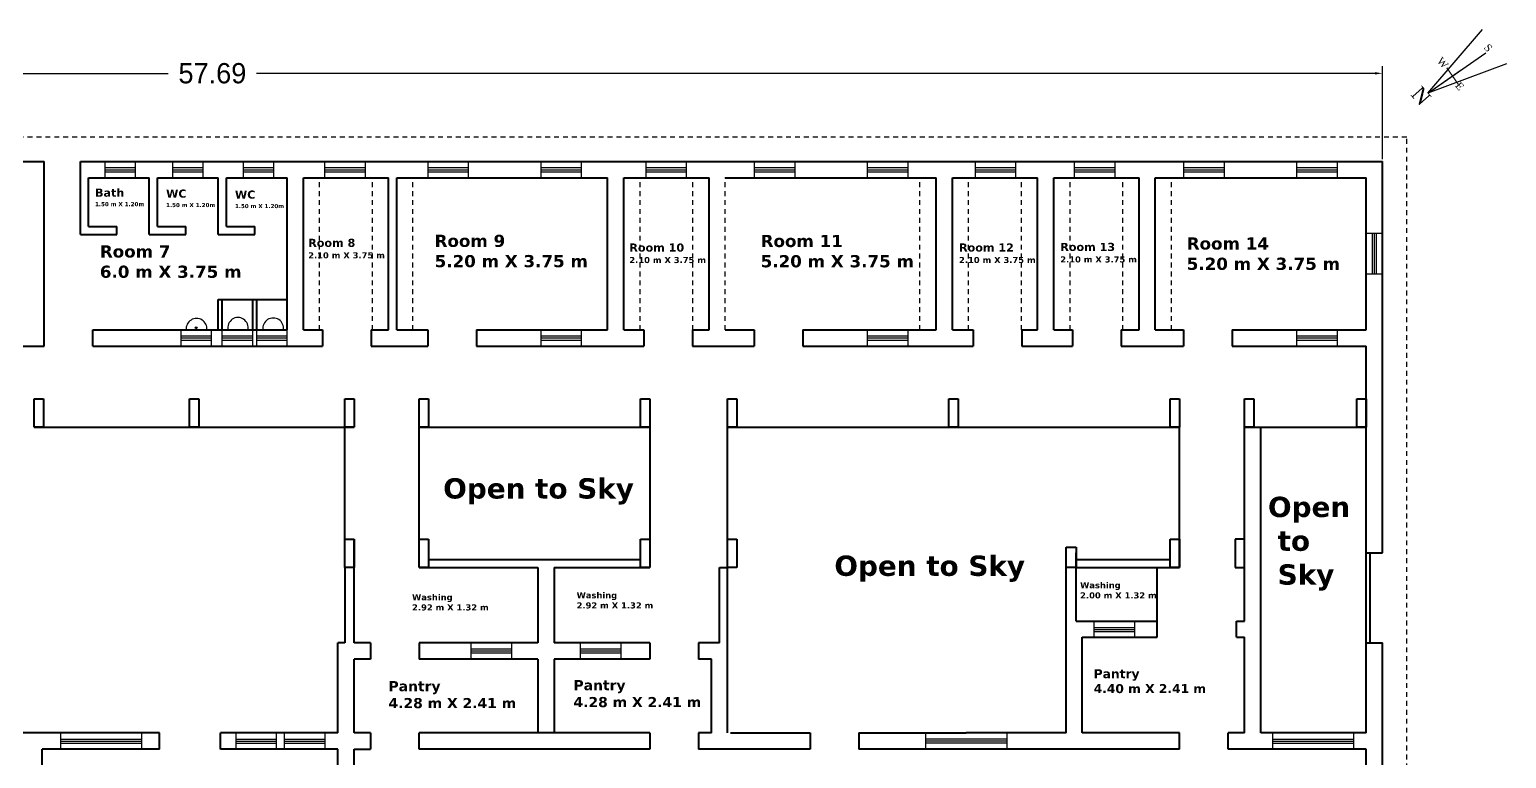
# Model space of a CAD drawing. Header units: inches. Extents: x 23 to 232, y -46 to 52.
# Drawn here: x 143.33 to 179.74, y 34 to 51.98 of the extents above; entities that cross this region are included whole.
import ezdxf

# ---------------------------------------------------------------- set-up
doc = ezdxf.new("R2010")
doc.units = ezdxf.units.IN
doc.header["$MEASUREMENT"] = 0
doc.linetypes.add('ACAD_ISO02W100', pattern=[15, 12, -3])
doc.layers.add('WALL', color=7, linetype='Continuous', lineweight=30)
doc.layers.add('window', color=7, linetype='Continuous', lineweight=13)
doc.styles.add('PRASAD', font='arial.ttf')
doc.dimstyles.get("Standard").update_dxf_attribs({"dimtxt": 0.18, "dimasz": 0.18, "dimexe": 0.18, "dimexo": 0.0625, "dimgap": 0.09, "dimtad": 0, "dimtih": 1, "dimtoh": 1, "dimdec": 4, "dimzin": 0, "dimdsep": 46, "dimtxsty": 'Standard', "dimcen": 0.09, "dimadec": 0, "dimazin": 0, "dimtfac": 1, "dimtdec": 4, "dimtofl": 0, "dimtmove": 0, "dimatfit": 3, "dimfxl": 1, "dimtolj": 1, "dimtzin": 0, "dimarcsym": 0})

# ---------------------------------------------------------------- blocks, each defined once
blk = doc.blocks.new('*D36')
at = {"color": 0, "lineweight": -2}
for p, q in [((118.989, 48.782), (118.989, 51.075)), ((176.679, 48.782), (176.679, 51.075)), ((119.169, 50.895), (146.744, 50.895)), ((176.499, 50.895), (148.924, 50.895))]:
    blk.add_line(p, q, dxfattribs=at)
at = {"color": 0}
for points in [[(119.169, 50.925), (119.169, 50.865), (118.989, 50.895)], [(176.499, 50.925), (176.499, 50.865), (176.679, 50.895)]]:
    blk.add_solid(points, dxfattribs=at)
at = {"layer": 'Defpoints', "color": 0}
for p in [(176.679, 50.895), (118.989, 48.719), (176.679, 48.719)]:
    blk.add_point(p, dxfattribs=at)
at = {"color": 0, "insert": (147.834, 50.895), "char_height": 0.5, "attachment_point": 5}
blk.add_mtext('\\A1;57.69', dxfattribs=at)

msp = doc.modelspace()

# ---------------------------------------------------------------- linework, layer by layer
at = {"linetype": 'ACAD_ISO02W100', "ltscale": 0.01}
for p, q in [((177.27851, 49.31935), (118.38851, 49.31935)), ((177.27851, 24.07935), (177.27851, 49.31935)), ((150.47851, 44.56935), (150.47851, 48.31935)), ((151.77851, 44.56935), (151.77851, 48.31935)), ((152.77851, 44.56935), (152.77851, 48.31935)), ((158.37851, 44.56935), (158.37851, 48.31935)), ((159.67851, 44.56935), (159.67851, 48.31935)), ((160.47851, 44.56935), (160.47851, 48.31935)), ((165.27851, 44.56935), (165.27851, 48.31935)), ((166.47851, 44.56935), (166.47851, 48.31935)), ((167.77851, 44.56935), (167.77851, 48.31935)), ((168.97851, 44.56935), (168.97851, 48.31935)), ((170.27851, 44.56935), (170.27851, 48.31935)), ((171.47851, 44.56935), (171.47851, 48.31935))]:
    msp.add_line(p, q, dxfattribs=at)
at = {"lineweight": 40}
for p, q in [((118.98851, 48.71935), (143.68851, 48.71935)), ((143.68851, 44.16935), (143.68851, 48.71935)), ((144.57851, 46.91935), (144.57851, 48.71935)), ((144.57851, 48.71935), (176.67851, 48.71935)), ((176.67851, 39.06935), (176.67851, 48.71935)), ((144.77851, 47.11935), (144.77851, 48.31935)), ((144.77851, 48.31935), (146.27851, 48.31935)), ((146.27851, 46.91935), (146.27851, 48.31935)), ((146.47851, 47.11935), (146.47851, 48.31935)), ((146.47851, 48.31935), (147.97851, 48.31935)), ((147.97851, 46.91935), (147.97851, 48.31935)), ((148.17851, 47.11935), (148.17851, 48.31935)), ((148.17851, 48.31935), (149.67851, 48.31935)), ((149.67851, 44.56935), (149.67851, 48.31935)), ((150.07851, 44.56935), (150.07851, 48.31935)), ((150.07851, 48.31935), (152.17851, 48.31935)), ((152.17851, 44.56935), (152.17851, 48.31935)), ((152.37851, 44.56935), (152.37851, 48.31935)), ((152.37851, 48.31935), (157.57851, 48.31935)), ((157.57851, 44.56935), (157.57851, 48.31935)), ((157.97851, 44.56935), (157.97851, 48.31935)), ((157.97851, 48.31935), (160.07851, 48.31935)), ((160.07851, 44.56935), (160.07851, 48.31935)), ((160.47851, 48.31935), (165.67851, 48.31935)), ((165.67851, 44.56935), (165.67851, 48.31935)), ((166.07851, 44.56935), (166.07851, 48.31935)), ((166.07851, 48.31935), (168.17851, 48.31935)), ((168.17851, 44.56935), (168.17851, 48.31935)), ((168.57851, 44.56935), (168.57851, 48.31935)), ((168.57851, 48.31935), (170.67851, 48.31935)), ((170.67851, 44.56935), (170.67851, 48.31935)), ((171.07851, 44.56935), (171.07851, 48.31935)), ((171.07851, 48.31935), (176.27851, 48.31935)), ((176.27851, 44.56935), (176.27851, 48.31935)), ((144.77851, 47.11935), (145.47851, 47.11935)), ((145.47851, 46.91935), (145.47851, 47.11935)), ((146.47851, 47.11935), (147.17851, 47.11935)), ((147.17851, 46.91935), (147.17851, 47.11935)), ((148.17851, 47.11935), (148.87851, 47.11935)), ((148.87851, 46.91935), (148.87851, 47.11935)), ((144.57851, 46.91935), (145.47851, 46.91935)), ((146.27851, 46.91935), (147.17851, 46.91935)), ((147.97851, 46.91935), (148.87851, 46.91935)), ((147.97851, 44.56935), (147.97851, 45.31935)), ((147.97851, 45.31935), (149.67851, 45.31935)), ((148.07851, 44.56935), (148.07851, 45.31935)), ((148.82851, 44.56935), (148.82851, 45.31935)), ((148.92851, 44.56935), (148.92851, 45.31935)), ((144.88851, 44.16935), (144.88851, 44.56935)), ((144.88851, 44.56935), (149.67851, 44.56935)), ((150.07851, 44.56935), (150.54892, 44.56935)), ((150.54892, 44.56935), (150.54892, 44.16935)), ((151.74892, 44.56935), (152.17851, 44.56935)), ((151.74892, 44.56935), (151.74892, 44.16935)), ((152.37851, 44.56935), (153.14361, 44.56935)), ((153.14361, 44.56935), (153.14361, 44.16935)), ((154.34361, 44.56935), (157.57851, 44.56935)), ((154.34361, 44.56935), (154.34361, 44.16935)), ((157.97851, 44.56935), (158.46971, 44.56935)), ((158.46971, 44.56935), (158.46971, 44.16935)), ((159.66971, 44.56935), (160.07851, 44.56935)), ((159.66971, 44.56935), (159.66971, 44.16935)), ((160.47851, 44.56935), (161.19239, 44.56935)), ((161.19239, 44.56935), (161.19239, 44.16935)), ((162.39239, 44.56935), (165.67851, 44.56935)), ((162.39239, 44.56935), (162.39239, 44.16935)), ((166.07851, 44.56935), (166.58827, 44.56935)), ((166.58827, 44.56935), (166.58827, 44.16935)), ((167.78827, 44.56935), (168.17851, 44.56935)), ((167.78827, 44.56935), (167.78827, 44.16935)), ((168.57851, 44.56935), (169.03502, 44.56935)), ((169.03502, 44.56935), (169.03502, 44.16935)), ((170.23502, 44.56935), (170.67851, 44.56935)), ((170.23502, 44.56935), (170.23502, 44.16935)), ((171.07851, 44.56935), (171.77656, 44.56935)), ((171.77656, 44.56935), (171.77656, 44.16935)), ((172.97656, 44.56935), (176.27851, 44.56935)), ((172.97656, 44.56935), (172.97656, 44.16935)), ((140.02172, 44.16935), (143.68851, 44.16935)), ((144.88851, 44.16935), (150.54892, 44.16935)), ((151.74892, 44.16935), (153.14361, 44.16935)), ((154.34361, 44.16935), (158.46971, 44.16935)), ((159.66971, 44.16935), (161.19239, 44.16935)), ((162.39239, 44.16935), (166.58827, 44.16935)), ((167.78827, 44.16935), (169.03502, 44.16935)), ((170.23502, 44.16935), (171.77656, 44.16935)), ((172.97656, 44.16935), (176.27851, 44.16935)), ((176.27851, 34.62935), (176.27851, 44.16935)), ((143.43851, 42.16935), (151.32851, 42.16935)), ((143.63851, 42.16935), (143.88851, 42.16935)), ((150.67851, 42.16935), (150.92851, 42.16935)), ((151.09851, 39.40935), (151.09851, 42.16935)), ((152.9344, 42.16935), (158.61644, 42.16935)), ((152.9344, 38.70935), (152.9344, 42.16935)), ((158.61644, 42.16935), (158.61644, 38.70935)), ((160.53602, 42.16935), (171.67851, 42.16935)), ((160.53602, 34.62935), (160.53602, 42.16935)), ((171.67851, 38.70935), (171.67851, 42.16935)), ((173.27851, 42.16935), (176.27851, 42.16935)), ((173.27851, 39.40935), (173.27851, 42.16935)), ((173.67851, 34.62935), (173.67851, 42.16935)), ((151.32851, 36.84935), (151.32851, 39.40935)), ((169.12851, 37.38935), (169.12851, 39.06935)), ((176.27851, 39.06935), (176.67851, 39.06935)), ((176.37851, 36.84935), (176.37851, 39.06935)), ((151.09851, 38.70935), (151.09851, 36.84935)), ((152.9344, 38.70935), (155.85851, 38.70935)), ((153.1644, 38.90935), (158.38644, 38.90935)), ((155.85851, 38.70935), (155.85851, 36.84935)), ((156.25851, 38.70935), (156.25851, 36.84935)), ((156.25851, 38.70935), (158.61644, 38.70935)), ((160.33602, 36.84935), (160.33602, 38.70935)), ((160.33602, 38.70935), (160.53602, 38.70935)), ((168.87851, 34.62935), (168.87851, 38.70935)), ((169.12851, 38.90935), (171.44851, 38.90935)), ((169.12851, 38.70935), (171.67851, 38.70935)), ((171.12851, 36.98935), (171.12851, 38.70935)), ((173.27851, 37.38935), (173.27851, 38.70935)), ((169.12851, 37.38935), (171.12851, 37.38935)), ((173.07851, 36.98935), (173.07851, 37.38935)), ((173.07851, 37.38935), (173.27851, 37.38935)), ((150.92851, 34.62935), (150.92851, 36.84935)), ((151.09851, 36.84935), (150.92851, 36.84935)), ((151.7344, 36.84935), (151.32851, 36.84935)), ((151.7344, 36.84935), (151.57851, 36.84935)), ((151.7344, 36.84935), (151.7344, 36.44935)), ((155.85851, 36.84935), (152.9344, 36.84935)), ((155.85851, 36.84935), (152.9344, 36.84935)), ((152.9344, 36.84935), (152.9344, 36.44935)), ((158.61644, 36.84935), (156.25851, 36.84935)), ((158.61644, 36.84935), (156.25851, 36.84935)), ((158.61644, 36.84935), (158.61644, 36.44935)), ((160.33602, 36.84935), (159.81655, 36.84935)), ((159.81655, 36.84935), (159.81655, 36.44935)), ((169.27851, 36.98935), (171.12851, 36.98935)), ((169.27851, 36.84935), (169.27851, 36.98935)), ((169.27851, 34.62935), (169.27851, 36.84935)), ((173.07851, 36.98935), (173.27851, 36.98935)), ((173.27851, 34.62935), (173.27851, 36.98935)), ((173.27851, 34.62935), (173.27851, 36.98935)), ((176.27851, 36.84935), (176.67851, 36.84935)), ((176.67851, 24.67935), (176.67851, 36.84935)), ((151.32851, 34.62935), (151.32851, 36.44935)), ((151.32851, 34.62935), (151.32851, 36.44935)), ((151.7344, 36.44935), (151.32851, 36.44935)), ((155.85851, 36.44935), (152.9344, 36.44935)), ((155.85851, 36.44935), (155.85851, 34.62935)), ((156.25851, 36.44935), (156.25851, 34.62935)), ((158.61644, 36.44935), (156.25851, 36.44935)), ((160.13602, 36.44935), (159.81655, 36.44935)), ((160.13602, 34.62935), (160.13602, 36.44935)), ((143.63851, 34.62935), (139.22806, 34.62935)), ((146.53351, 34.62935), (143.63851, 34.62935)), ((146.53351, 34.22935), (146.53351, 34.62935)), ((150.92851, 34.62935), (148.03351, 34.62935)), ((148.03351, 34.22935), (148.03351, 34.62935)), ((151.7344, 34.62935), (151.32851, 34.62935)), ((151.7344, 34.62935), (151.7344, 34.22935)), ((158.61644, 34.62935), (152.9344, 34.62935)), ((152.9344, 34.22935), (152.9344, 34.62935)), ((158.61644, 34.62935), (158.61644, 34.22935)), ((160.13602, 34.62935), (159.81655, 34.62935)), ((159.81655, 34.62935), (159.81655, 34.22935)), ((160.60602, 34.62935), (162.57482, 34.62935)), ((162.57482, 34.62935), (162.57482, 34.22935)), ((163.77482, 34.62935), (166.41851, 34.62935)), ((163.77482, 34.62935), (163.77482, 34.22935)), ((168.87851, 34.62935), (166.41851, 34.62935)), ((170.02851, 34.62935), (169.27851, 34.62935)), ((171.67851, 34.62935), (170.02851, 34.62935)), ((171.67851, 34.22935), (171.67851, 34.62935)), ((173.27851, 34.62935), (172.87851, 34.62935)), ((172.87851, 34.22935), (172.87851, 34.62935)), ((176.27851, 34.62935), (173.67851, 34.62935)), ((143.63851, 25.07935), (143.63851, 34.22935)), ((146.53351, 34.22935), (143.63851, 34.22935)), ((150.92851, 34.22935), (148.03351, 34.22935)), ((150.92851, 25.07935), (150.92851, 34.22935)), ((151.32851, 25.07935), (151.32851, 34.22935)), ((151.32851, 34.22935), (151.7344, 34.22935)), ((158.61644, 34.22935), (152.9344, 34.22935)), ((162.57482, 34.22935), (159.81655, 34.22935)), ((166.41851, 34.22935), (163.77482, 34.22935)), ((171.67851, 34.22935), (166.41851, 34.22935)), ((176.27851, 34.22935), (172.87851, 34.22935)), ((176.27851, 25.07935), (176.27851, 34.22935))]:
    msp.add_line(p, q, dxfattribs=at)
at = {"color": 6}
for p, q in [((145.18828, 48.31935), (145.18828, 48.71935)), ((145.18828, 48.56935), (145.93828, 48.56935)), ((145.18828, 48.51935), (145.93828, 48.51935)), ((145.18828, 48.46935), (145.93828, 48.46935)), ((145.93828, 48.31935), (145.93828, 48.71935)), ((146.85475, 48.31935), (146.85475, 48.71935)), ((146.85475, 48.56935), (147.60475, 48.56935)), ((146.85475, 48.51935), (147.60475, 48.51935)), ((146.85475, 48.46935), (147.60475, 48.46935)), ((147.60475, 48.31935), (147.60475, 48.71935)), ((148.59745, 48.31935), (148.59745, 48.71935)), ((148.59745, 48.56935), (149.34745, 48.56935)), ((148.59745, 48.51935), (149.34745, 48.51935)), ((148.59745, 48.46935), (149.34745, 48.46935)), ((149.34745, 48.31935), (149.34745, 48.71935)), ((150.5975, 48.71935), (150.5975, 48.31935)), ((150.5975, 48.56935), (151.5975, 48.56935)), ((150.5975, 48.51935), (151.5975, 48.51935)), ((150.5975, 48.46935), (151.5975, 48.46935)), ((151.5975, 48.71935), (151.5975, 48.31935)), ((153.14361, 48.71935), (153.14361, 48.31935)), ((153.14361, 48.56935), (154.14361, 48.56935)), ((153.14361, 48.51935), (154.14361, 48.51935)), ((153.14361, 48.46935), (154.14361, 48.46935)), ((154.14361, 48.71935), (154.14361, 48.31935)), ((155.92826, 48.71935), (155.92826, 48.31935)), ((155.92826, 48.56935), (156.92826, 48.56935)), ((155.92826, 48.51935), (156.92826, 48.51935)), ((155.92826, 48.46935), (156.92826, 48.46935)), ((156.92826, 48.71935), (156.92826, 48.31935)), ((158.51829, 48.71935), (158.51829, 48.31935)), ((158.51829, 48.56935), (159.51829, 48.56935)), ((158.51829, 48.51935), (159.51829, 48.51935)), ((158.51829, 48.46935), (159.51829, 48.46935)), ((159.51829, 48.71935), (159.51829, 48.31935)), ((161.19239, 48.71935), (161.19239, 48.31935)), ((161.19239, 48.56935), (162.19239, 48.56935)), ((161.19239, 48.51935), (162.19239, 48.51935)), ((161.19239, 48.46935), (162.19239, 48.46935)), ((162.19239, 48.71935), (162.19239, 48.31935)), ((163.97704, 48.71935), (163.97704, 48.31935)), ((163.97704, 48.56935), (164.97704, 48.56935)), ((163.97704, 48.51935), (164.97704, 48.51935)), ((163.97704, 48.46935), (164.97704, 48.46935)), ((164.97704, 48.71935), (164.97704, 48.31935)), ((166.63685, 48.71935), (166.63685, 48.31935)), ((166.63685, 48.56935), (167.63685, 48.56935)), ((166.63685, 48.51935), (167.63685, 48.51935)), ((166.63685, 48.46935), (167.63685, 48.46935)), ((167.63685, 48.71935), (167.63685, 48.31935)), ((169.0836, 48.71935), (169.0836, 48.31935)), ((169.0836, 48.56935), (170.0836, 48.56935)), ((169.0836, 48.51935), (170.0836, 48.51935)), ((169.0836, 48.46935), (170.0836, 48.46935)), ((170.0836, 48.71935), (170.0836, 48.31935)), ((171.77656, 48.71935), (171.77656, 48.31935)), ((171.77656, 48.56935), (172.77656, 48.56935)), ((171.77656, 48.51935), (172.77656, 48.51935)), ((171.77656, 48.46935), (172.77656, 48.46935)), ((172.77656, 48.71935), (172.77656, 48.31935)), ((174.56121, 48.71935), (174.56121, 48.31935)), ((174.56121, 48.56935), (175.56121, 48.56935)), ((174.56121, 48.51935), (175.56121, 48.51935)), ((174.56121, 48.46935), (175.56121, 48.46935)), ((175.56121, 48.71935), (175.56121, 48.31935)), ((176.67851, 46.94435), (176.27851, 46.94435)), ((176.42851, 46.94435), (176.42851, 45.94435)), ((176.47851, 46.94435), (176.47851, 45.94435)), ((176.52851, 46.94435), (176.52851, 45.94435)), ((176.67851, 45.94435), (176.27851, 45.94435)), ((147.06073, 44.16935), (147.06073, 44.56935)), ((147.81073, 44.16935), (147.81073, 44.56935)), ((148.07851, 44.16935), (148.07851, 44.56935)), ((148.82851, 44.16935), (148.82851, 44.56935)), ((148.92851, 44.16935), (148.92851, 44.56935)), ((149.67851, 44.16935), (149.67851, 44.56935)), ((155.92826, 44.56935), (155.92826, 44.16935)), ((156.92826, 44.56935), (156.92826, 44.16935)), ((163.97704, 44.56935), (163.97704, 44.16935)), ((164.97704, 44.56935), (164.97704, 44.16935)), ((174.56121, 44.56935), (174.56121, 44.16935)), ((175.56121, 44.56935), (175.56121, 44.16935)), ((147.06073, 44.41935), (147.81073, 44.41935)), ((147.06073, 44.36935), (147.81073, 44.36935)), ((147.06073, 44.31935), (147.81073, 44.31935)), ((148.07851, 44.41935), (148.82851, 44.41935)), ((148.07851, 44.36935), (148.82851, 44.36935)), ((148.07851, 44.31935), (148.82851, 44.31935)), ((148.92851, 44.41935), (149.67851, 44.41935)), ((148.92851, 44.36935), (149.67851, 44.36935)), ((148.92851, 44.31935), (149.67851, 44.31935)), ((155.92826, 44.41935), (156.92826, 44.41935)), ((155.92826, 44.36935), (156.92826, 44.36935)), ((155.92826, 44.31935), (156.92826, 44.31935)), ((163.97704, 44.41935), (164.97704, 44.41935)), ((163.97704, 44.36935), (164.97704, 44.36935)), ((163.97704, 44.31935), (164.97704, 44.31935)), ((174.56121, 44.41935), (175.56121, 44.41935)), ((174.56121, 44.36935), (175.56121, 44.36935)), ((174.56121, 44.31935), (175.56121, 44.31935)), ((169.56433, 37.38935), (169.56433, 36.98935)), ((169.56433, 37.23209), (170.56433, 37.23209)), ((169.56433, 37.18209), (170.56433, 37.18209)), ((169.56433, 37.18209), (170.56433, 37.18209)), ((170.56433, 37.38935), (170.56433, 36.98935)), ((154.21428, 36.44209), (154.21428, 36.84209)), ((155.21428, 36.44209), (155.21428, 36.84209)), ((156.91022, 36.44209), (156.91022, 36.84209)), ((157.91022, 36.44209), (157.91022, 36.84209)), ((169.56433, 37.13209), (170.56433, 37.13209)), ((155.21428, 36.69935), (154.21428, 36.69935)), ((155.21428, 36.64935), (154.21428, 36.64935)), ((155.21428, 36.64935), (154.21428, 36.64935)), ((155.21428, 36.59935), (154.21428, 36.59935)), ((157.91022, 36.69935), (156.91022, 36.69935)), ((157.91022, 36.64935), (156.91022, 36.64935)), ((157.91022, 36.64935), (156.91022, 36.64935)), ((157.91022, 36.59935), (156.91022, 36.59935)), ((144.08601, 34.62935), (144.08601, 34.22935)), ((146.08601, 34.62935), (146.08601, 34.22935)), ((148.41672, 34.22209), (148.41672, 34.62209)), ((149.41672, 34.22209), (149.41672, 34.62209)), ((149.61043, 34.22209), (149.61043, 34.62209)), ((150.61043, 34.22209), (150.61043, 34.62209)), ((165.41851, 34.62935), (165.41851, 34.22935)), ((167.41851, 34.62935), (167.41851, 34.22935)), ((173.97851, 34.22935), (173.97851, 34.62935)), ((175.97851, 34.22935), (175.97851, 34.62935)), ((144.08601, 34.47935), (146.08601, 34.47935)), ((144.08601, 34.42935), (146.08601, 34.42935)), ((144.08601, 34.42935), (146.08601, 34.42935)), ((144.08601, 34.37935), (146.08601, 34.37935)), ((148.41672, 34.47935), (149.41672, 34.47935)), ((148.41672, 34.42935), (149.41672, 34.42935)), ((148.41672, 34.42935), (149.41672, 34.42935)), ((148.41672, 34.37935), (149.41672, 34.37935)), ((149.61043, 34.47935), (150.61043, 34.47935)), ((149.61043, 34.42935), (150.61043, 34.42935)), ((149.61043, 34.42935), (150.61043, 34.42935)), ((149.61043, 34.37935), (150.61043, 34.37935)), ((167.41851, 34.47935), (165.41851, 34.47935)), ((167.41851, 34.42935), (165.41851, 34.42935)), ((167.41851, 34.42935), (165.41851, 34.42935)), ((167.41851, 34.37935), (165.41851, 34.37935)), ((173.97851, 34.47935), (175.97851, 34.47935)), ((173.97851, 34.42935), (175.97851, 34.42935)), ((173.97851, 34.42935), (175.97851, 34.42935)), ((173.97851, 34.37935), (175.97851, 34.37935))]:
    msp.add_line(p, q, dxfattribs=at)
at = {"color": 1, "lineweight": 40}
for p, q in [((143.43851, 42.16935), (143.43851, 42.86935)), ((143.43851, 42.86935), (143.66851, 42.86935)), ((143.66851, 42.86935), (143.66851, 42.16935)), ((147.26851, 42.16935), (147.26851, 42.86935)), ((147.26851, 42.86935), (147.49851, 42.86935)), ((147.49851, 42.86935), (147.49851, 42.16935)), ((151.09851, 42.16935), (151.09851, 42.86935)), ((151.09851, 42.86935), (151.32851, 42.86935)), ((151.32851, 42.86935), (151.32851, 42.16935)), ((152.9344, 42.16935), (152.9344, 42.86935)), ((152.9344, 42.86935), (153.1644, 42.86935)), ((153.1644, 42.86935), (153.1644, 42.16935)), ((158.38644, 42.16935), (158.38644, 42.86935)), ((158.38644, 42.86935), (158.61644, 42.86935)), ((158.61644, 42.86935), (158.61644, 42.16935)), ((160.53602, 42.16935), (160.53602, 42.86935)), ((160.53602, 42.86935), (160.76602, 42.86935)), ((160.76602, 42.86935), (160.76602, 42.16935)), ((165.99227, 42.16935), (165.99227, 42.86935)), ((165.99227, 42.86935), (166.22227, 42.86935)), ((166.22227, 42.86935), (166.22227, 42.16935)), ((171.44851, 42.16935), (171.44851, 42.86935)), ((171.44851, 42.86935), (171.67851, 42.86935)), ((171.67851, 42.86935), (171.67851, 42.16935)), ((173.27851, 42.16935), (173.27851, 42.86935)), ((173.27851, 42.86935), (173.50851, 42.86935)), ((173.50851, 42.86935), (173.50851, 42.16935)), ((176.04851, 42.16935), (176.04851, 42.86935)), ((176.04851, 42.86935), (176.27851, 42.86935)), ((176.27851, 42.86935), (176.27851, 42.16935)), ((143.66851, 42.16935), (143.43851, 42.16935)), ((147.49851, 42.16935), (147.26851, 42.16935)), ((151.32851, 42.16935), (151.09851, 42.16935)), ((153.1644, 42.16935), (152.9344, 42.16935)), ((158.61644, 42.16935), (158.38644, 42.16935)), ((160.76602, 42.16935), (160.53602, 42.16935)), ((166.22227, 42.16935), (165.99227, 42.16935)), ((171.67851, 42.16935), (171.44851, 42.16935)), ((173.50851, 42.16935), (173.27851, 42.16935)), ((176.27851, 42.16935), (176.04851, 42.16935)), ((151.09851, 38.70935), (151.09851, 39.40935)), ((151.09851, 39.40935), (151.32851, 39.40935)), ((151.32851, 39.40935), (151.32851, 38.70935)), ((152.9344, 38.70935), (152.9344, 39.40935)), ((152.9344, 39.40935), (153.1644, 39.40935)), ((153.1644, 39.40935), (153.1644, 38.70935)), ((158.38644, 38.70935), (158.38644, 39.40935)), ((158.38644, 39.40935), (158.61644, 39.40935)), ((158.61644, 39.40935), (158.61644, 38.70935)), ((160.53602, 38.70935), (160.53602, 39.40935)), ((160.53602, 39.40935), (160.76602, 39.40935)), ((160.76602, 39.40935), (160.76602, 38.70935)), ((171.44851, 38.70935), (171.44851, 39.40935)), ((171.44851, 39.40935), (171.67851, 39.40935)), ((171.67851, 39.40935), (171.67851, 38.70935)), ((173.27851, 39.40935), (173.04851, 39.40935)), ((173.04851, 39.40935), (173.04851, 38.70935)), ((173.27851, 38.70935), (173.27851, 39.40935)), ((168.87851, 38.70935), (168.87851, 39.20935)), ((168.87851, 39.20935), (169.12851, 39.20935)), ((169.12851, 39.20935), (169.12851, 38.70935)), ((151.32851, 38.70935), (151.09851, 38.70935)), ((153.1644, 38.70935), (152.9344, 38.70935)), ((158.61644, 38.70935), (158.38644, 38.70935)), ((160.76602, 38.70935), (160.53602, 38.70935)), ((169.12851, 38.70935), (168.87851, 38.70935)), ((171.67851, 38.70935), (171.44851, 38.70935)), ((173.04851, 38.70935), (173.27851, 38.70935))]:
    msp.add_line(p, q, dxfattribs=at)
msp.add_line((168.87851, 34.62935), (168.87851, 36.52124))
msp.add_circle((147.43573, 44.62268), 0.02267)
for centre, radius, start, end in [((147.44259, 44.59648), 0.25499, 353.890793, 186.109207), ((148.46398, 44.6242), 0.24958, 347.303476, 192.696524), ((149.33388, 44.60685), 0.25499, 351.542531, 188.457469)]:
    msp.add_arc(centre, radius, start, end)
at = {"layer": 'window', "color": 162}
msp.add_line((178.26954, 51.03364), (178.54981, 50.63099), dxfattribs=at)

# ---------------------------------------------------------------- texts
at = {"attachment_point": 1}
for s, insert, char_height, width in [('{\\fVerdana|b1|i0|c0|p34;Bath\\P\\H0.5x;1.50 m X 1.20m}', (144.94085, 48.05293), 0.2, 4.211625), ('{\\fVerdana|b1|i0|c0|p34;WC\\P\\H0.5x;1.50 m X 1.20m}', (146.69249, 48.02983), 0.2, 4.211625), ('{\\fVerdana|b1|i0|c0|p34;WC\\P\\H0.5x;1.50 m X 1.20m}', (148.38996, 48.00489), 0.2, 4.211625), ('{\\fVerdana|b1|i0|c0|p34;Room 7\\P6.0 m X 3.75 m}', (145.05956, 46.65342), 0.3, 4.211625), ('{\\fVerdana|b1|i0|c0|p34;Room 8\\P\\H0.75x;2.10 m X 3.75 m}', (150.19621, 46.81591), 0.2, 4.211625), ('{\\fVerdana|b1|i0|c0|p34;Room 9\\P5.20 m X 3.75 m}', (153.31246, 46.91471), 0.3, 4.211625), ('{\\fVerdana|b1|i0|c0|p34;Room 10\\P\\H0.75x;2.10 m X 3.75 m}', (158.11336, 46.69995), 0.2, 4.211625), ('{\\fVerdana|b1|i0|c0|p34;Room 11\\P5.20 m X 3.75 m}', (161.35024, 46.91219), 0.3, 4.211625), ('{\\fVerdana|b1|i0|c0|p34;Room 12\\P\\H0.75x;2.10 m X 3.75 m}', (166.24151, 46.70067), 0.2, 4.211625), ('{\\fVerdana|b1|i0|c0|p34;Room 13\\P\\H0.75x;2.10 m X 3.75 m}', (168.73716, 46.715), 0.2, 4.211625), ('{\\fVerdana|b1|i0|c0|p34;Room 14\\P5.20 m X 3.75 m}', (171.85479, 46.84964), 0.3, 4.211625), ('{\\fVerdana|b1|i0|c0|p34;Open to Sky}', (153.52433, 40.91069), 0.5, 7.2219001), ('{\\fVerdana|b1|i0|c0|p34;Open\\P to\\P Sky}', (173.85757, 40.45421), 0.5, 7.2219001), ('{\\fVerdana|b1|i0|c0|p34;Open to Sky}', (163.16715, 39.00352), 0.5, 7.2219001), ('{\\fVerdana|b1|i0|c0|p34;Washing\\P2.00 m X 1.32 m}', (169.22676, 38.34758), 0.15, 4.211625), ('{\\fVerdana|b1|i0|c0|p34;Washing\\P2.92 m X 1.32 m}', (152.75672, 38.05061), 0.15, 4.211625), ('{\\fVerdana|b1|i0|c0|p34;Washing\\P2.92 m X 1.32 m}', (156.81369, 38.09988), 0.15, 4.211625), ('{\\fVerdana|b1|i0|c0|p34;Pantry\\P4.40 m X 2.41 m}', (169.56084, 36.2004), 0.22, 4.211625), ('{\\fVerdana|b1|i0|c0|p34;Pantry\\P4.28 m X 2.41 m}', (152.17507, 35.90834), 0.25, 4.211625), ('{\\fVerdana|b1|i0|c0|p34;Pantry\\P4.28 m X 2.41 m}', (156.73599, 35.93325), 0.25, 4.211625)]:
    msp.add_mtext(s, dxfattribs=dict(at, insert=insert, char_height=char_height, width=width))
at = {"layer": 'WALL', "color": 162, "insert": (179.40827, 51.52715), "char_height": 0.1839716, "width": 0.4643508, "attachment_point": 3, "rotation": 311.712871, "style": 'PRASAD'}
msp.add_mtext('{\\fTimes New Roman|b0|i0|c0|p18;S}', dxfattribs=at)
at = {"layer": 'window', "color": 162, "attachment_point": 3, "rotation": 311.712871, "style": 'PRASAD'}
for s, insert, char_height, width in [('{\\fTimes New Roman|b0|i0|c0|p18;W}', (178.32122, 51.11807), 0.1839716, 0.4643508), ('{\\fTimes New Roman|b0|i0|c0|p18;E}', (178.7114, 50.57651), 0.1839716, 0.4643508), ('{\\fTimes New Roman|b0|i0|c0|p18;N}', (177.90215, 50.31153), 0.3679433, 0.9287016)]:
    msp.add_mtext(s, dxfattribs=dict(at, insert=insert, char_height=char_height, width=width))

# ---------------------------------------------------------------- dimensions: what is measured, and where the dimension line sits
dim = msp.add_linear_dim(base=(176.67851, 50.89503), p1=(118.98851, 48.71935), p2=(176.67851, 48.71935), dimstyle='Standard', override={"dimtxt": 0.5, "dimdec": 2})
dim.commit()
dim.dimension.update_dxf_attribs({"geometry": '*D36', "text_midpoint": (147.83351, 50.89503)})

# ---------------------------------------------------------------- leaders
at = {"layer": 'window', "color": 162}
msp.add_leader([(177.80011, 50.40801), (179.22554, 51.40021)], dimstyle='Standard', override={"dimasz": 2, "dimgap": 1, "dimtad": 0, "dimldrblk": 'Open30'}, dxfattribs=at)

doc.saveas('drawing.dxf')
